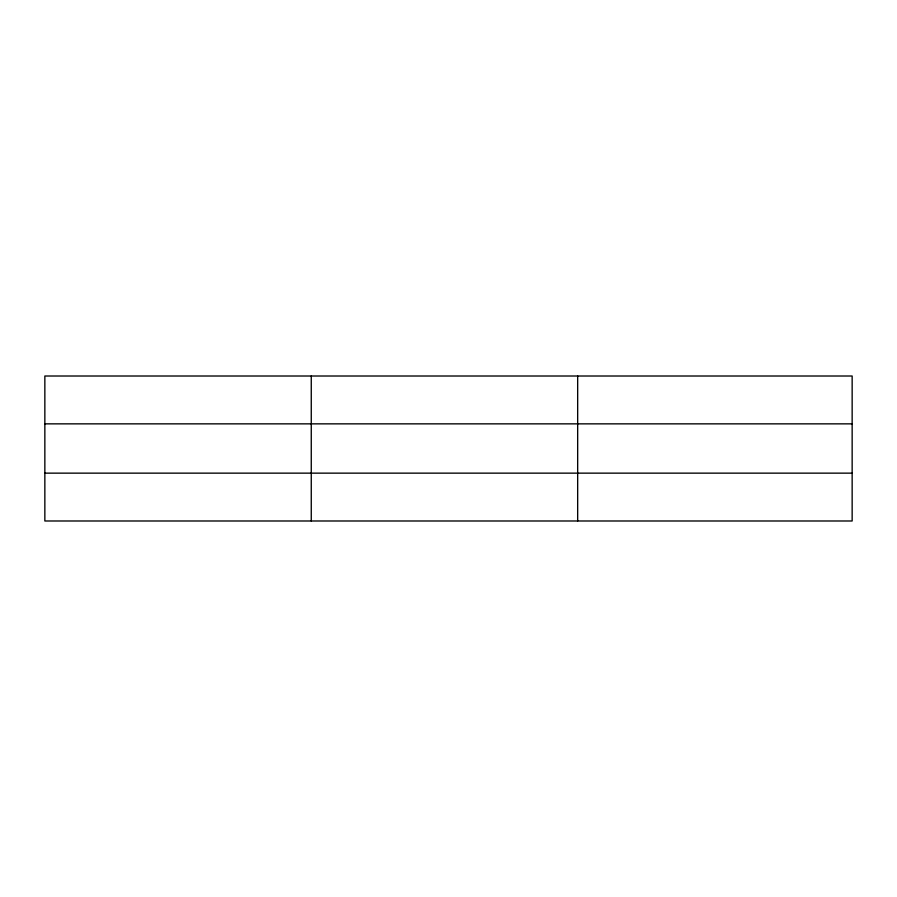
<?xml version="1.0" encoding="UTF-8"?>
<svg xmlns="http://www.w3.org/2000/svg" width="897" height="897" viewBox="0 0 897 897"><rect width="100%" height="100%" fill="white"/><g stroke="black" fill="none" stroke-linecap="round" stroke-linejoin="round"><path stroke-width="1.35" d="M311.259 376.011L311.259 520.989M577.668 376.011L577.668 520.989M852.15 473.145L852.15 520.989L44.85 520.989L44.85 376.011L852.15 376.011L852.15 473.145L44.85 473.145M44.85 423.855L852.15 423.855"/></g></svg>
